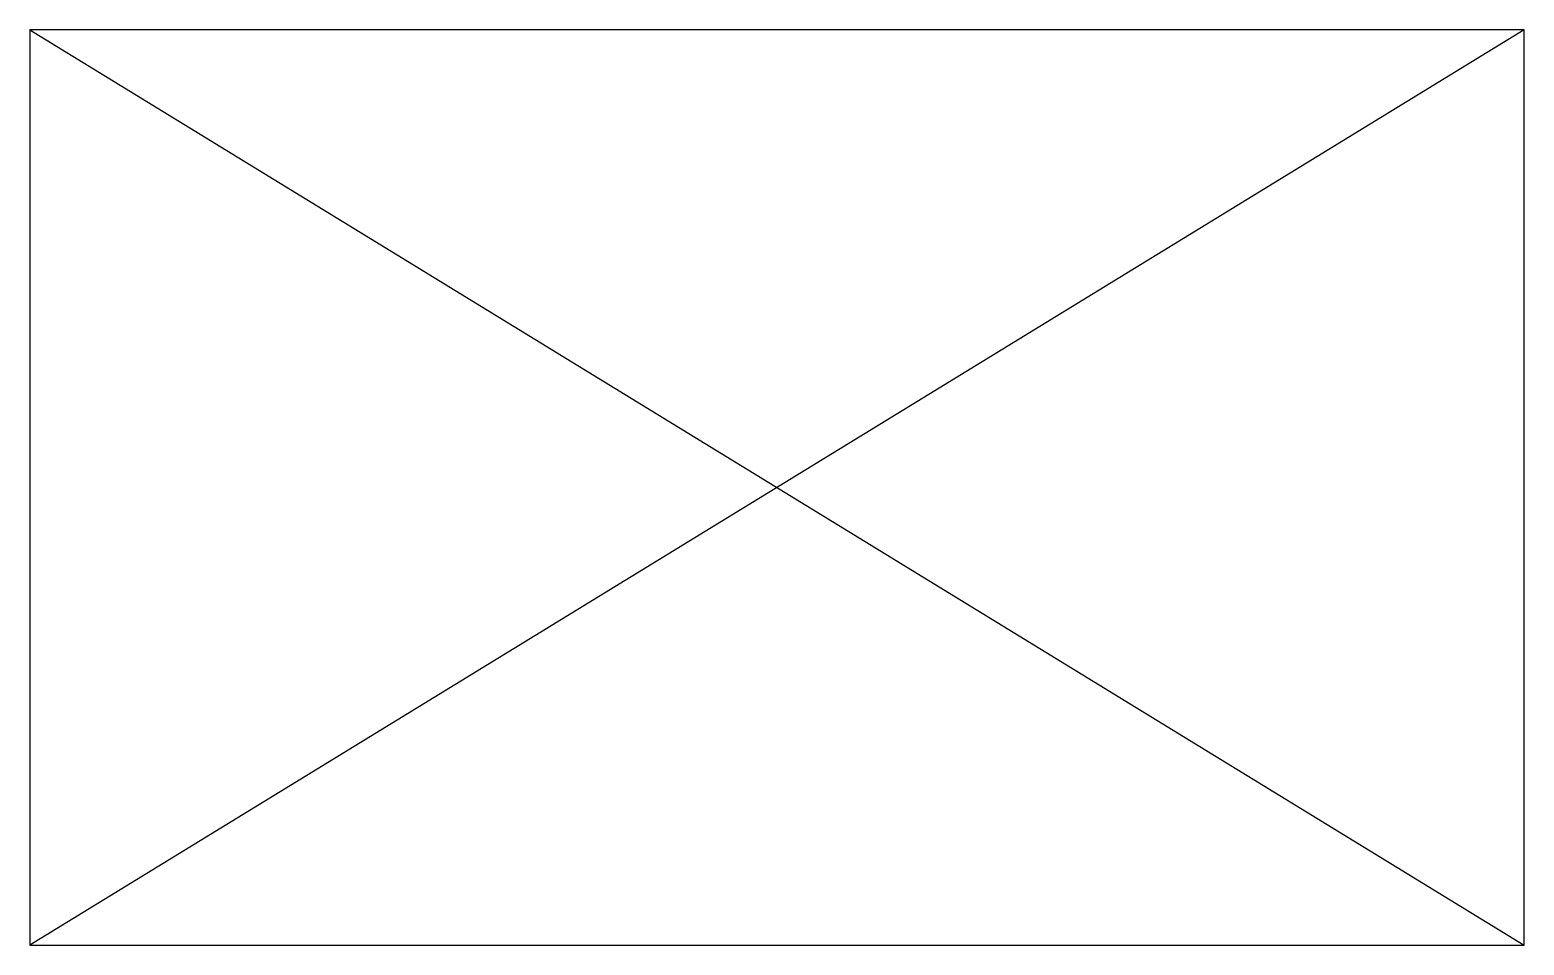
# Model space of a CAD drawing. Extents: x -727 to 727, y -445 to 445.
import ezdxf

# ---------------------------------------------------------------- set-up
doc = ezdxf.new("R2010")
doc.units = 0
doc.layers.get('0').update_dxf_attribs({"linetype": 'CONTINUOUS'})

msp = doc.modelspace()

# ---------------------------------------------------------------- linework, layer by layer
at = {"linetype": 'CONTINUOUS'}
for p, q in [((726.660254, 444.820508), (-726.660254, 444.820508)), ((-726.660254, 444.820508), (-726.660254, -444.820508)), ((-726.660254, 444.820508), (726.660254, -444.820508)), ((726.660254, 444.820508), (-726.660254, -444.820508)), ((726.660254, -444.820508), (726.660254, 444.820508)), ((-726.660254, -444.820508), (726.660254, -444.820508))]:
    msp.add_line(p, q, dxfattribs=at)

doc.saveas('drawing.dxf')
